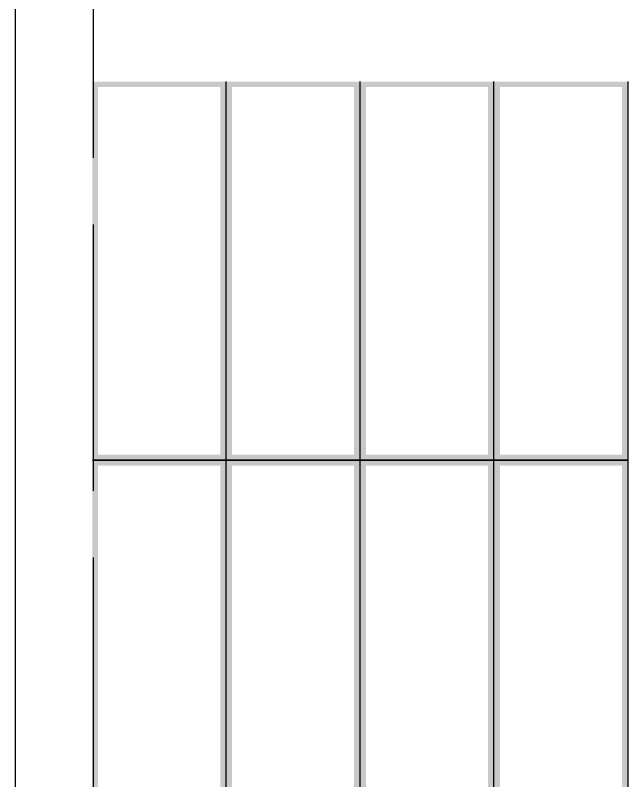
# Model space of a CAD drawing. Header units: inches. Extents: x 2620 to 4317, y 1826 to 2873.
# Drawn here: x 3636.25 to 3663.81, y 2577.95 to 2612.41 of the extents above; entities that cross this region are included whole.
import ezdxf

# ---------------------------------------------------------------- set-up
doc = ezdxf.new("R2010")
doc.units = ezdxf.units.IN
doc.header["$MEASUREMENT"] = 0
doc.linetypes.add('ACAD_ISO02W100', pattern=[15, 12, -3])

msp = doc.modelspace()

# ---------------------------------------------------------------- hatches: boundary and pattern name
h = msp.add_hatch(color=256)
h.dxf.hatch_style = 1
h.set_gradient(color1=(242, 103, 34), color2=(248, 153, 30), tint=1)
h.paths.add_polyline_path([(3645.72352, 2609.42425), (3639.72352, 2609.42425), (3639.72352, 2592.38425), (3645.72352, 2592.38425)])
h.paths.add_polyline_path([(3645.47352, 2592.63425), (3639.97352, 2592.63425), (3639.97352, 2609.17425), (3645.47352, 2609.17425)], flags=16)
h = msp.add_hatch(color=256)
h.dxf.hatch_style = 1
h.set_gradient(color1=(242, 103, 34), color2=(248, 153, 30), tint=1)
h.paths.add_polyline_path([(3651.75088, 2609.42425), (3645.75088, 2609.42425), (3645.75088, 2592.38425), (3651.75088, 2592.38425)])
h.paths.add_polyline_path([(3651.50088, 2592.63425), (3646.00088, 2592.63425), (3646.00088, 2609.17425), (3651.50088, 2609.17425)], flags=16)
h = msp.add_hatch(color=256)
h.dxf.hatch_style = 1
h.set_gradient(color1=(242, 103, 34), color2=(248, 153, 30), tint=1)
h.paths.add_polyline_path([(3657.77825, 2609.42425), (3651.77825, 2609.42425), (3651.77825, 2592.38425), (3657.77825, 2592.38425)])
h.paths.add_polyline_path([(3657.52825, 2592.63425), (3652.02825, 2592.63425), (3652.02825, 2609.17425), (3657.52825, 2609.17425)], flags=16)
h = msp.add_hatch(color=256)
h.dxf.hatch_style = 1
h.set_gradient(color1=(242, 103, 34), color2=(248, 153, 30), tint=1)
h.paths.add_polyline_path([(3663.8131, 2609.42425), (3657.8131, 2609.42425), (3657.8131, 2592.38425), (3663.8131, 2592.38425)])
h.paths.add_polyline_path([(3663.5631, 2592.63425), (3658.0631, 2592.63425), (3658.0631, 2609.17425), (3663.5631, 2609.17425)], flags=16)
h = msp.add_hatch(color=256)
h.dxf.hatch_style = 1
h.set_gradient(color1=(242, 103, 34), color2=(248, 153, 30), tint=1)
h.paths.add_polyline_path([(3645.72352, 2592.38425), (3639.72352, 2592.38425), (3639.72352, 2575.34425), (3645.72352, 2575.34425)])
h.paths.add_polyline_path([(3645.47352, 2575.59425), (3639.97352, 2575.59425), (3639.97352, 2592.13425), (3645.47352, 2592.13425)], flags=16)
h = msp.add_hatch(color=256)
h.dxf.hatch_style = 1
h.set_gradient(color1=(242, 103, 34), color2=(248, 153, 30), tint=1)
h.paths.add_polyline_path([(3651.75088, 2592.38425), (3645.75088, 2592.38425), (3645.75088, 2575.34425), (3651.75088, 2575.34425)])
h.paths.add_polyline_path([(3651.50088, 2575.59425), (3646.00088, 2575.59425), (3646.00088, 2592.13425), (3651.50088, 2592.13425)], flags=16)
h = msp.add_hatch(color=256)
h.dxf.hatch_style = 1
h.set_gradient(color1=(242, 103, 34), color2=(248, 153, 30), tint=1)
h.paths.add_polyline_path([(3657.77825, 2592.38425), (3651.77825, 2592.38425), (3651.77825, 2575.34425), (3657.77825, 2575.34425)])
h.paths.add_polyline_path([(3657.52825, 2575.59425), (3652.02825, 2575.59425), (3652.02825, 2592.13425), (3657.52825, 2592.13425)], flags=16)
h = msp.add_hatch(color=256)
h.dxf.hatch_style = 1
h.set_gradient(color1=(242, 103, 34), color2=(248, 153, 30), tint=1)
h.paths.add_polyline_path([(3663.8131, 2592.38425), (3657.8131, 2592.38425), (3657.8131, 2575.34425), (3663.8131, 2575.34425)])
h.paths.add_polyline_path([(3663.5631, 2575.59425), (3658.0631, 2575.59425), (3658.0631, 2592.13425), (3663.5631, 2592.13425)], flags=16)

# ---------------------------------------------------------------- linework, layer by layer
for p, q in [((3636.24991, 2662.99441), (3636.24991, 2194.99441)), ((3645.72352, 2609.42425), (3645.72352, 2592.38425)), ((3651.75088, 2609.42425), (3651.75088, 2592.38425)), ((3657.77825, 2609.42425), (3657.77825, 2592.38425)), ((3663.8131, 2609.42425), (3663.8131, 2592.38425)), ((3639.72352, 2592.38425), (3645.72352, 2592.38425)), ((3645.72352, 2592.38425), (3639.72352, 2592.38425)), ((3639.97352, 2592.38425), (3645.72352, 2592.38425)), ((3645.72352, 2592.38425), (3645.72352, 2575.34425)), ((3645.75088, 2592.38425), (3651.75088, 2592.38425)), ((3651.75088, 2592.38425), (3645.75088, 2592.38425)), ((3646.00088, 2592.38425), (3651.75088, 2592.38425)), ((3651.75088, 2592.38425), (3651.75088, 2575.34425)), ((3651.77825, 2592.38425), (3657.77825, 2592.38425)), ((3657.77825, 2592.38425), (3651.77825, 2592.38425)), ((3652.02825, 2592.38425), (3657.77825, 2592.38425)), ((3657.77825, 2592.38425), (3657.77825, 2575.34425)), ((3657.8131, 2592.38425), (3663.8131, 2592.38425)), ((3663.8131, 2592.38425), (3657.8131, 2592.38425)), ((3658.0631, 2592.38425), (3663.8131, 2592.38425)), ((3663.8131, 2592.38425), (3663.8131, 2575.34425))]:
    msp.add_line(p, q)
at = {"linetype": 'ACAD_ISO02W100'}
msp.add_line((3639.74991, 2662.99441), (3639.74991, 2194.99441), dxfattribs=at)

doc.saveas('drawing.dxf')
